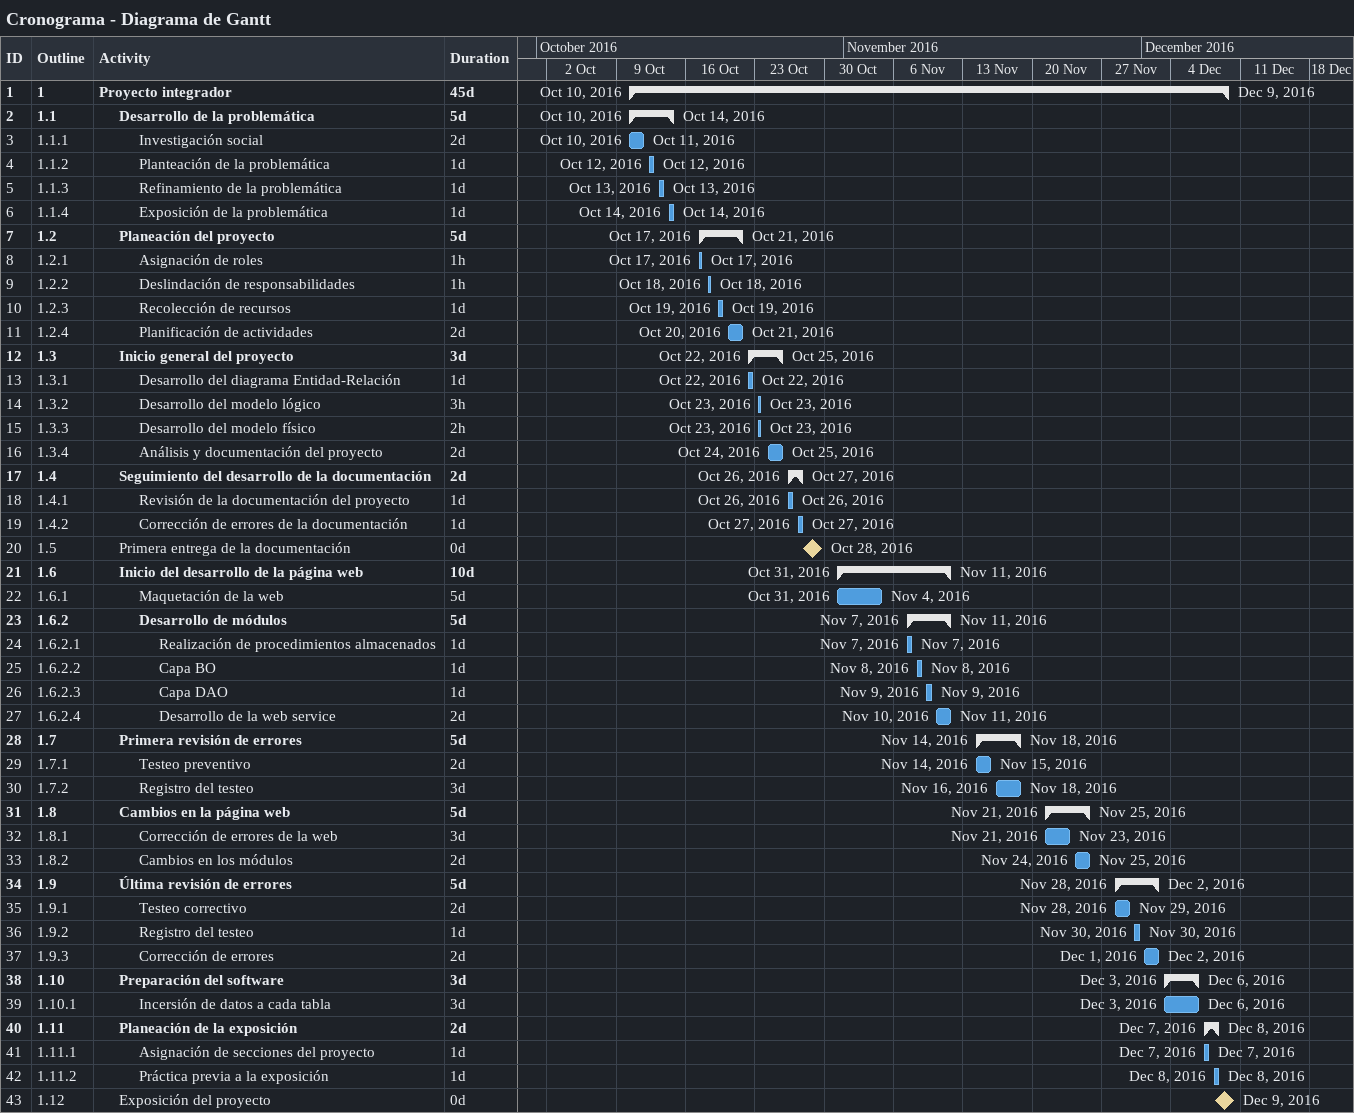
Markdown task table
Cronograma - Diagrama de Gantt

| ID | WBS | Task | Duration | Start | Finish |
|---|---|---|---|---|---|
| 1 | 1 | **Proyecto integrador** | 45d | 2016-10-10 | 2016-12-09 |
| 2 | 1.1 | **Desarrollo de la problemática** | 5d | 2016-10-10 | 2016-10-14 |
| 3 | 1.1.1 | Investigación social | 2d | 2016-10-10 | 2016-10-11 |
| 4 | 1.1.2 | Planteación de la problemática | 1d | 2016-10-12 | 2016-10-12 |
| 5 | 1.1.3 | Refinamiento de la problemática | 1d | 2016-10-13 | 2016-10-13 |
| 6 | 1.1.4 | Exposición de la problemática | 1d | 2016-10-14 | 2016-10-14 |
| 7 | 1.2 | **Planeación del proyecto** | 5d | 2016-10-17 | 2016-10-21 |
| 8 | 1.2.1 | Asignación de roles | 1h | 2016-10-17 | 2016-10-17 |
| 9 | 1.2.2 | Deslindación de responsabilidades | 1h | 2016-10-18 | 2016-10-18 |
| 10 | 1.2.3 | Recolección de recursos | 1d | 2016-10-19 | 2016-10-19 |
| 11 | 1.2.4 | Planificación de actividades | 2d | 2016-10-20 | 2016-10-21 |
| 12 | 1.3 | **Inicio general del proyecto** | 3d | 2016-10-22 | 2016-10-25 |
| 13 | 1.3.1 | Desarrollo del diagrama Entidad-Relación | 1d | 2016-10-22 | 2016-10-22 |
| 14 | 1.3.2 | Desarrollo del modelo lógico | 3h | 2016-10-23 | 2016-10-23 |
| 15 | 1.3.3 | Desarrollo del modelo físico | 2h | 2016-10-23 | 2016-10-23 |
| 16 | 1.3.4 | Análisis y documentación del proyecto | 2d | 2016-10-24 | 2016-10-25 |
| 17 | 1.4 | **Seguimiento del desarrollo de la documentación** | 2d | 2016-10-26 | 2016-10-27 |
| 18 | 1.4.1 | Revisión de la documentación del proyecto | 1d | 2016-10-26 | 2016-10-26 |
| 19 | 1.4.2 | Corrección de errores de la documentación | 1d | 2016-10-27 | 2016-10-27 |
| 20 | 1.5 | Primera entrega de la documentación | 0d | 2016-10-28 | 2016-10-28 |
| 21 | 1.6 | **Inicio del desarrollo de la página web** | 10d | 2016-10-31 | 2016-11-11 |
| 22 | 1.6.1 | Maquetación de la web | 5d | 2016-10-31 | 2016-11-04 |
| 23 | 1.6.2 | **Desarrollo de módulos** | 5d | 2016-11-07 | 2016-11-11 |
| 24 | 1.6.2.1 | Realización de procedimientos almacenados | 1d | 2016-11-07 | 2016-11-07 |
| 25 | 1.6.2.2 | Capa BO | 1d | 2016-11-08 | 2016-11-08 |
| 26 | 1.6.2.3 | Capa DAO | 1d | 2016-11-09 | 2016-11-09 |
| 27 | 1.6.2.4 | Desarrollo de la web service | 2d | 2016-11-10 | 2016-11-11 |
| 28 | 1.7 | **Primera revisión de errores** | 5d | 2016-11-14 | 2016-11-18 |
| 29 | 1.7.1 | Testeo preventivo | 2d | 2016-11-14 | 2016-11-15 |
| 30 | 1.7.2 | Registro del testeo | 3d | 2016-11-16 | 2016-11-18 |
| 31 | 1.8 | **Cambios en la página web** | 5d | 2016-11-21 | 2016-11-25 |
| 32 | 1.8.1 | Corrección de errores de la web | 3d | 2016-11-21 | 2016-11-23 |
| 33 | 1.8.2 | Cambios en los módulos | 2d | 2016-11-24 | 2016-11-25 |
| 34 | 1.9 | **Última revisión de errores** | 5d | 2016-11-28 | 2016-12-02 |
| 35 | 1.9.1 | Testeo correctivo | 2d | 2016-11-28 | 2016-11-29 |
| 36 | 1.9.2 | Registro del testeo | 1d | 2016-11-30 | 2016-11-30 |
| 37 | 1.9.3 | Corrección de errores | 2d | 2016-12-01 | 2016-12-02 |
| 38 | 1.10 | **Preparación del software** | 3d | 2016-12-03 | 2016-12-06 |
| 39 | 1.10.1 | Incersión de datos a cada tabla | 3d | 2016-12-03 | 2016-12-06 |
| 40 | 1.11 | **Planeación de la exposición** | 2d | 2016-12-07 | 2016-12-08 |
| 41 | 1.11.1 | Asignación de secciones del proyecto | 1d | 2016-12-07 | 2016-12-07 |
| 42 | 1.11.2 | Práctica previa a la exposición | 1d | 2016-12-08 | 2016-12-08 |
| 43 | 1.12 | Exposición del proyecto | 0d | 2016-12-09 | 2016-12-09 |
